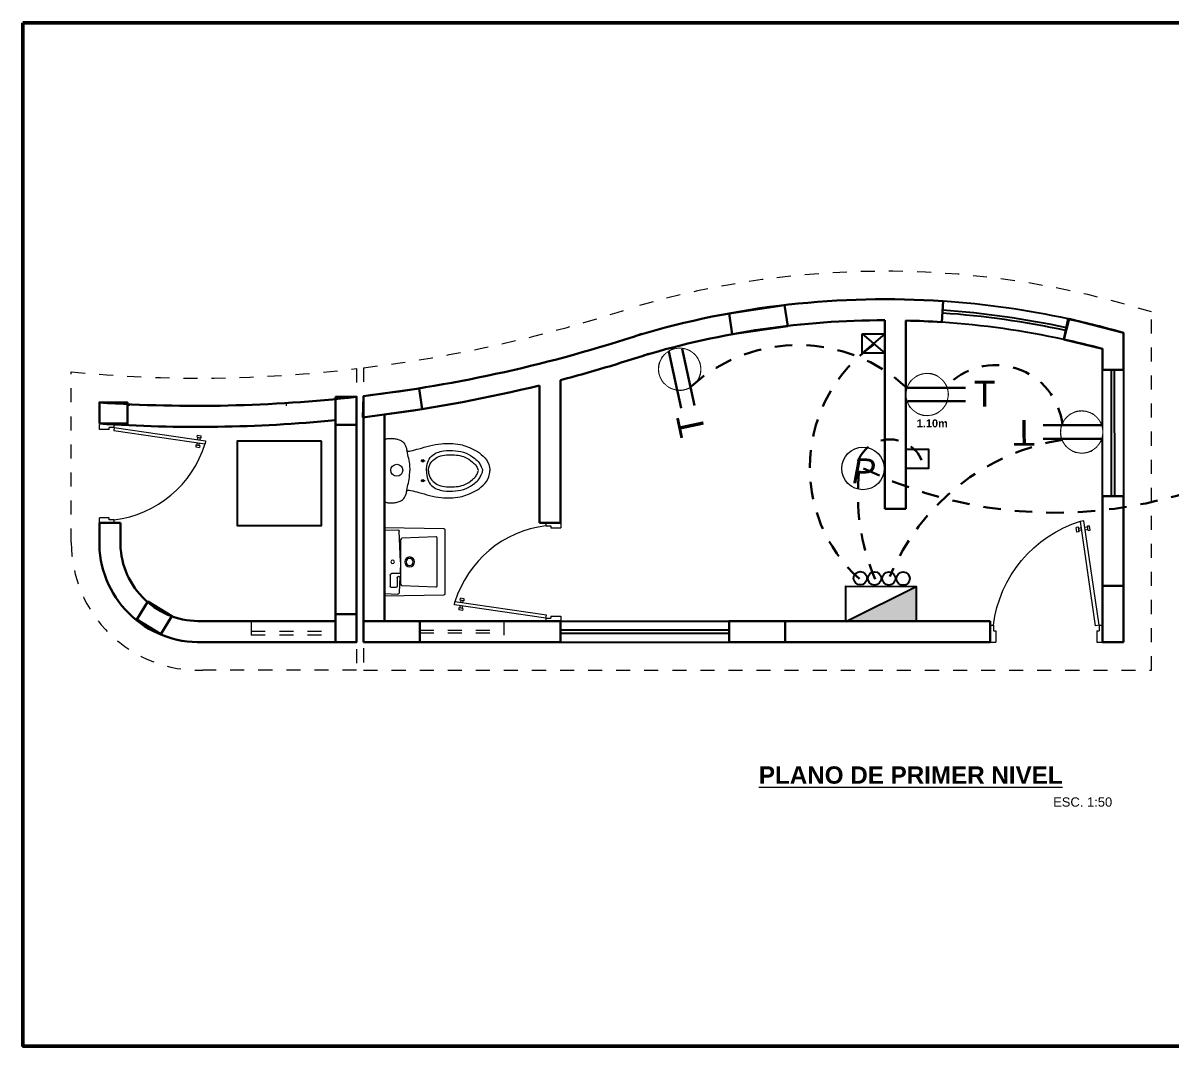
# Model space of a CAD drawing. Header units: millimetres. Extents: x 529.7 to 562.4, y 331.7 to 353.2.
# Drawn here: x 530.72 to 538.89, y 332.37 to 339.66 of the extents above; entities that cross this region are included whole.
import ezdxf
from ezdxf.enums import TextEntityAlignment as Align

# ---------------------------------------------------------------- set-up
doc = ezdxf.new("R2010")
doc.units = ezdxf.units.MM
doc.set_wipeout_variables(frame=1)
for name, pattern in [('CONTINUA', [0]), ('DASHED2', [0.375, 0.25, -0.125]), ('HIDDEN2', [0.1875, 0.125, -0.0625])]:
    doc.linetypes.add(name, pattern=pattern)
for name, color, linetype, lineweight in [('0_Pluma_Nº__1', 253, 'Continuous', 9), ('alumbrado exterior', 3, 'Continuous', 15), ('COLUMNAS 50', 32, 'Continuous', 70), ('Letras El', 9, 'Continuous', 5), ('letras sr', 7, 'Continuous', 5), ('Muros el', 144, 'Continuous', 60), ('Proyeccciones', 1, 'DASHED2', 18), ('Puertas El', 21, 'Continuous', 15), ('ROTULO', 253, 'Continuous', 0), ('Sanitarios el', 141, 'Continuous', 15), ('TOMACORRIENTE', 5, 'HIDDEN2', 30)]:
    doc.layers.add(name, color=color, linetype=linetype, lineweight=lineweight)
doc.layers.add('ALUMBRADO', color=1, linetype='Continuous')
doc.layers.add('IE-LEYENDA', color=142, linetype='Continuous')
doc.styles.add('ESC50', font='', dxfattribs={"height": 0.05})
doc.styles.add('Santa Rosa 1 50', font='trebuc.ttf')
doc.styles.add('style1', font='arial.ttf')
doc.styles.get('ESC50').set_extended_font_data('Arial', italic=True)

# ---------------------------------------------------------------- blocks, each defined once
blk = doc.blocks.new('puerta 1.00')
at = {"layer": 'Puertas El'}
for p, q in [((165.765, -11.935), (165.765, -11.885)), ((165.865, -11.935), (165.765, -11.935)), ((165.915, -11.915), (165.865, -11.915)), ((165.865, -11.935), (165.865, -11.915)), ((165.915, -11.915), (165.911, -11.945)), ((165.911, -11.945), (166.841, -12.08)), ((165.915, -11.915), (165.915, -11.885)), ((165.915, -11.915), (166.845, -12.051)), ((166.76, -12.013), (166.763, -11.993)), ((166.76, -12.013), (166.8, -12.019)), ((166.763, -11.993), (166.802, -11.999)), ((166.766, -12.039), (166.77, -12.014)), ((166.79, -12.017), (166.786, -12.042)), ((166.8, -12.019), (166.802, -11.999)), ((166.845, -12.051), (166.841, -12.08)), ((166.845, -12.051), (166.841, -12.08)), ((166.845, -12.051), (166.841, -12.08)), ((166.748, -12.092), (166.746, -12.112)), ((166.746, -12.112), (166.785, -12.118)), ((166.748, -12.092), (166.788, -12.098)), ((166.762, -12.069), (166.758, -12.093)), ((166.782, -12.072), (166.778, -12.096)), ((166.788, -12.098), (166.785, -12.118)), ((165.765, -12.855), (165.765, -12.835)), ((165.765, -12.885), (165.765, -12.835)), ((165.865, -12.835), (165.765, -12.835)), ((165.865, -12.855), (165.865, -12.835)), ((165.915, -12.855), (165.865, -12.855)), ((165.915, -12.885), (165.915, -12.855))]:
    blk.add_line(p, q, dxfattribs=at)
at = {"layer": 'Puertas El', "linetype": 'ByBlock'}
blk.add_arc((165.782, -11.755), 1.108, 276.8989, 342.9435, dxfattribs=at)
blk = doc.blocks.new('INODFLUX-P')
at = {"layer": 'Sanitarios el'}
for p, q in [((0, -0.2121), (0, 0.2126)), ((0.023, 0.2288), (0.0672, 0.2288)), ((0, 0.1438), (0, -0.0981)), ((0.2582, 0.0706), (0.2891, 0.0706)), ((0.2582, -0.071), (0.2891, -0.071)), ((0.023, -0.2282), (0.023, -0.2282)), ((0.023, -0.2282), (0.0672, -0.2282))]:
    blk.add_line(p, q, dxfattribs=at)
for centre, radius in [((0.0867, 0.0033), 0.0425), ((0.2717, 0.0706), 0.00872), ((0.2717, -0.071), 0.00872)]:
    blk.add_circle(centre, radius, dxfattribs=at)
for points in [[(0, 0.2126), (0.0044, 0.2213), (0.0135, 0.2274), (0.023, 0.2288)], [(0.0672, 0.2288), (0.0955, 0.223), (0.1264, 0.2081), (0.1445, 0.1864), (0.157, 0.1508), (0.1588, 0.1386)], [(0.1874, 0.1409), (0.2442, 0.1561), (0.3196, 0.1768), (0.4039, 0.1925), (0.4675, 0.1942), (0.5389, 0.1866), (0.5904, 0.1708), (0.6481, 0.1445), (0.701, 0.1046), (0.7429, 0.0445), (0.7506, -0.0003)], [(0.1579, 0.145), (0.1674, 0.1389), (0.1874, 0.1409)], [(0.2977, -0.0011), (0.3073, 0.0603), (0.3337, 0.1031), (0.3743, 0.1291), (0.42, 0.1406), (0.5047, 0.1425), (0.5802, 0.1255), (0.6419, 0.087), (0.6742, 0.0556), (0.6882, 0.0286), (0.6966, 0.0076), (0.6966, -0.0011)], [(0.1874, -0.1404), (0.2442, -0.1556), (0.3196, -0.1762), (0.4039, -0.192), (0.4675, -0.1937), (0.5389, -0.1861), (0.5904, -0.1703), (0.6481, -0.144), (0.701, -0.1041), (0.7429, -0.0439), (0.7506, 0.0009)], [(0.2977, -0.0011), (0.3073, -0.0624), (0.3337, -0.1052), (0.3743, -0.1312), (0.42, -0.1427), (0.5047, -0.1446), (0.5802, -0.1276), (0.6419, -0.0891), (0.6742, -0.0577), (0.6882, -0.0307), (0.6966, -0.0097), (0.6966, -0.0011)], [(0.0672, -0.2282), (0.0955, -0.2225), (0.1264, -0.2075), (0.1445, -0.1859), (0.157, -0.1503), (0.1588, -0.1381)], [(0.1579, -0.1444), (0.1674, -0.1384), (0.1874, -0.1404)], [(0, -0.2121), (0.0044, -0.2208), (0.0135, -0.2269), (0.023, -0.2282)]]:
    blk.add_spline(points, degree=3, dxfattribs=at)
for points, knots in [([(0.1588, 0.1386), (0.1623, 0.1223), (0.1698, 0.0871), (0.1777, 0.0409), (0.1792, 0.0109), (0.1796, 0.0003)], [0, 0, 0, 0, 0.0500478, 0.1080759, 0.1401372, 0.1401372, 0.1401372, 0.1401372]), ([(0.3131, -0.0011), (0.3106, 0.0471), (0.3384, 0.0711), (0.391, 0.1086), (0.4315, 0.1145), (0.5072, 0.1138), (0.5432, 0.1094), (0.5901, 0.088), (0.6081, 0.0754), (0.6383, 0.0517), (0.6458, 0.0447), (0.6554, 0.0285), (0.6616, 0.0158), (0.666, 0.0062), (0.6666, 0.0045), (0.6667, 0.0043)], [0, 0, 0, 0, 0.1299393, 0.1299393, 0.2598787, 0.2598787, 0.374754, 0.374754, 0.445792, 0.445792, 0.4942707, 0.4942707, 0.5266072, 0.5266072, 0.535214, 0.535214, 0.535214, 0.535214]), ([(0.1588, -0.1381), (0.1623, -0.1218), (0.1698, -0.0866), (0.1777, -0.0404), (0.1792, -0.0104), (0.1796, 0.0003)], [0, 0, 0, 0, 0.0500478, 0.1080759, 0.1401372, 0.1401372, 0.1401372, 0.1401372]), ([(0.3131, -0.0011), (0.3106, -0.0492), (0.3384, -0.0732), (0.391, -0.1107), (0.4315, -0.1166), (0.5072, -0.1159), (0.5432, -0.1115), (0.5901, -0.0901), (0.6081, -0.0775), (0.6383, -0.0539), (0.6458, -0.0468), (0.6554, -0.0306), (0.6616, -0.0179), (0.666, -0.0083), (0.6666, -0.0066), (0.6667, -0.0064)], [0, 0, 0, 0, 0.1299393, 0.1299393, 0.2598787, 0.2598787, 0.374754, 0.374754, 0.445792, 0.445792, 0.4942707, 0.4942707, 0.5266072, 0.5266072, 0.535214, 0.535214, 0.535214, 0.535214])]:
    blk.add_open_spline(points, degree=3, knots=knots, dxfattribs=at)
for points in [[(0.6667, 0.0043), (0.6667, 0.0041), (0.6667, 0.003), (0.6666, 0.0005)], [(0.6567, -0.0046), (0.6567, -0.0042), (0.6567, -0.0037), (0.6566, -0.0032)], [(0.6667, -0.0064), (0.6667, -0.0062), (0.6667, -0.0051), (0.6666, -0.0027)]]:
    blk.add_open_spline(points, degree=3, dxfattribs=at)
blk.add_point((0, 0), dxfattribs=at)
blk = doc.blocks.new('LAVAT1-P')
for p, q in [((-0.2254, 0), (-0.2295, -0.094)), ((0.2254, 0), (0.2295, -0.094)), ((0, -0.114), (-0.2199, -0.1044)), ((0, -0.114), (0.0814, -0.1105)), ((0.1054, -0.1094), (0.2199, -0.1044))]:
    blk.add_line(p, q)
at = {"color": 250}
for p, q in [((0.0838, -0.104), (0.0838, -0.0495)), ((0.0938, -0.0395), (0.1738, -0.0395)), ((0.1838, -0.0795), (0.1838, -0.0495)), ((0.1038, -0.104), (0.1038, -0.0995)), ((0.1138, -0.0895), (0.1738, -0.0895))]:
    blk.add_line(p, q, dxfattribs=at)
for points in [[(-0.2415, 0), (0.2415, 0), (0.2351, -0.4222, -0.409814), (0.2251, -0.432), (-0.2251, -0.432, -0.409814), (-0.2351, -0.4222)], [(-0.1679, -0.1236, -0.40154), (-0.1579, -0.114), (0.0738, -0.114), (0.1138, -0.114), (0.1579, -0.114, -0.40154), (0.1679, -0.1236), (0.1784, -0.3646, -0.427002), (0.1684, -0.375), (-0.1684, -0.375, -0.427002), (-0.1784, -0.3646)]]:
    blk.add_lwpolyline(points, format="xyb", close=True)
for centre, radius in [((0, -0.057), 0.0125), ((0, -0.178), 0.025)]:
    blk.add_circle(centre, radius, dxfattribs=at)
blk.add_circle((0, -0.178), 0.035)
for centre, start, end in [((0.0938, -0.0495), 90, 180), ((0.1738, -0.0495), 360, 90), ((0.1738, -0.0795), 270, 0), ((0.0738, -0.104), 270, 360), ((0.1138, -0.0995), 90, 180), ((0.1138, -0.104), 180, 270)]:
    blk.add_arc(centre, 0.01, start, end, dxfattribs=at)
for centre, start, end in [((-0.2195, -0.0944), 177.50973, 267.50973), ((0.2195, -0.0944), 272.49027, 2.49027)]:
    blk.add_arc(centre, 0.01, start, end)
blk = doc.blocks.new('Tomacorriente con puesta a tierra')
at = {"layer": 'TOMACORRIENTE'}
blk.add_lwpolyline([(0.111, 0.0379), (0.1065, 0.0493), (0.1007, 0.0601), (0.0939, 0.0703), (0.086, 0.0798), (0.0772, 0.0883), (0.0676, 0.0959), (0.0572, 0.1024), (0.0462, 0.1079), (0.0346, 0.1121), (0.0227, 0.1151), (0.0106, 0.1168), (-0.0017, 0.1173), (-0.014, 0.1165), (-0.0261, 0.1144), (-0.0379, 0.111), (-0.0493, 0.1065), (-0.0601, 0.1007), (-0.0703, 0.0939), (-0.0798, 0.086), (-0.0883, 0.0772), (-0.0959, 0.0676), (-0.1024, 0.0572), (-0.1079, 0.0462), (-0.1121, 0.0346), (-0.1151, 0.0227), (-0.1168, 0.0106), (-0.1173, -0.0017), (-0.1165, -0.014), (-0.1144, -0.0261), (-0.111, -0.0379), (-0.1065, -0.0493), (-0.1007, -0.0601), (-0.0939, -0.0703), (-0.086, -0.0798), (-0.0772, -0.0883), (-0.0676, -0.0959), (-0.0572, -0.1024), (-0.0462, -0.1079), (-0.0346, -0.1121), (-0.0227, -0.1151), (-0.0106, -0.1168), (0.0017, -0.1173), (0.014, -0.1165), (0.0261, -0.1144), (0.0379, -0.111), (0.0493, -0.1065), (0.0601, -0.1007), (0.0703, -0.0939), (0.0798, -0.086), (0.0883, -0.0772), (0.0959, -0.0676), (0.1024, -0.0572), (0.1079, -0.0462), (0.1121, -0.0346), (0.1151, -0.0227), (0.1168, -0.0106), (0.1173, 0.0017), (0.1165, 0.014), (0.1144, 0.0261)], close=True, dxfattribs=at)
at = {"layer": 'TOMACORRIENTE', "color": 5, "linetype": 'CONTINUA', "style": 'style1', "text_generation_flag": 4}
blk.add_text('T', height=0.1466, rotation=180, dxfattribs=at).set_placement((0.3906, -0.0687))
blk.add_wipeout([(0.111, 0.0379), (0.1065, 0.0493), (0.1007, 0.0601), (0.0939, 0.0703), (0.086, 0.0798), (0.0772, 0.0883), (0.0676, 0.0959), (0.0572, 0.1024), (0.0462, 0.1079), (0.0346, 0.1121), (0.0227, 0.1151), (0.0106, 0.1168), (-0.0017, 0.1173), (-0.014, 0.1165), (-0.0261, 0.1144), (-0.0379, 0.111), (-0.0493, 0.1065), (-0.0601, 0.1007), (-0.0703, 0.0939), (-0.0798, 0.086), (-0.0883, 0.0772), (-0.0959, 0.0676), (-0.1024, 0.0572), (-0.1079, 0.0462), (-0.1121, 0.0346), (-0.1151, 0.0227), (-0.1168, 0.0106), (-0.1173, -0.0017), (-0.1165, -0.014), (-0.1144, -0.0261), (-0.111, -0.0379), (-0.1065, -0.0493), (-0.1007, -0.0601), (-0.0939, -0.0703), (-0.086, -0.0798), (-0.0772, -0.0883), (-0.0676, -0.0959), (-0.0572, -0.1024), (-0.0462, -0.1079), (-0.0346, -0.1121), (-0.0227, -0.1151), (-0.0106, -0.1168), (0.0017, -0.1173), (0.014, -0.1165), (0.0261, -0.1144), (0.0379, -0.111), (0.0493, -0.1065), (0.0601, -0.1007), (0.0703, -0.0939), (0.0798, -0.086), (0.0883, -0.0772), (0.0959, -0.0676), (0.1024, -0.0572), (0.1079, -0.0462), (0.1121, -0.0346), (0.1151, -0.0227), (0.1168, -0.0106), (0.1173, 0.0017), (0.1165, 0.014), (0.1144, 0.0261)]).dxf.layer = 'TOMACORRIENTE'
at = {"layer": 'TOMACORRIENTE', "color": 5, "linetype": 'CONTINUA'}
for p, q in [((-0.1107, 0.0388), (0.2197, 0.0388)), ((-0.1107, -0.0388), (0.2197, -0.0388))]:
    blk.add_line(p, q, dxfattribs=at)
blk = doc.blocks.new('CAJ A DE PASO EMT')
at = {"layer": 'alumbrado exterior'}
blk.add_circle((0, 0), 0.202, dxfattribs=at)
at = {"layer": 'IE-LEYENDA', "color": 7, "style": 'ESC50'}
blk.add_text('P', height=0.235, dxfattribs=at).set_placement((0.006, -0.14), align=Align.CENTER)
blk = doc.blocks.new('TD ALUMBRADO 1')
at = {"layer": 'ALUMBRADO'}
h = blk.add_hatch(color=256, dxfattribs=at)
h.dxf.hatch_style = 1
h.paths.add_polyline_path([(-0.5, 0), (0, 0.25), (0, 0)])
at = {"layer": 'ALUMBRADO', "color": 5}
for points in [[(-0.5, 0), (0, 0.25), (0, 0), (-0.5, 0)], [(-0.5, 0), (-0.5, 0.25), (0, 0.25), (0, 0), (-0.5, 0)]]:
    blk.add_lwpolyline(points, dxfattribs=at)
for centre in [(-0.3965, 0.3074), (-0.295, 0.3065), (-0.1934, 0.3056), (-0.0919, 0.3047)]:
    blk.add_circle(centre, 0.0473, dxfattribs=at)

msp = doc.modelspace()

# ---------------------------------------------------------------- linework, layer by layer
at = {"lineweight": -3}
for p, q in [((538.411, 336.289), (538.411, 337.189)), ((538.476, 336.289), (538.476, 337.189)), ((538.496, 337.189), (538.4962, 336.289)), ((538.561, 337.189), (538.5612, 336.289))]:
    msp.add_line(p, q, dxfattribs=at)
for p, q in [((534.5511, 335.3987), (535.7511, 335.3987)), ((534.5511, 335.3362), (535.7511, 335.3362)), ((534.5511, 335.3112), (535.7511, 335.3112)), ((534.5511, 335.2487), (535.7511, 335.2487))]:
    msp.add_line(p, q)
at = {"color": 5}
for points in [[(536.6992, 337.4447), (536.8605, 337.4447), (536.8605, 337.3073), (536.6992, 337.3073)], [(537.0105, 336.6227), (537.1718, 336.6227), (537.1718, 336.4852), (537.0105, 336.4852)]]:
    msp.add_lwpolyline(points, close=True, dxfattribs=at)
for points in [[(536.6992, 337.4447), (536.8605, 337.3073)], [(536.8605, 337.4447), (536.6992, 337.3073)], [(532.8469, 336.6808), (532.2469, 336.6808), (532.2469, 336.0808), (532.8469, 336.0808), (532.8478, 336.6808)]]:
    msp.add_lwpolyline(points, dxfattribs=at)
at = {"lineweight": -3}
for radius in [6.1557, 6.0707, 6.0907, 6.0057]:
    msp.add_arc((536.8612, 331.5367), radius, 77.74392, 86.12832, dxfattribs=at)
at = {"layer": 'COLUMNAS 50', "linetype": 'Continuous', "lineweight": 30}
for points in [[(535.773, 337.4431), (535.7511, 337.5915), (536.1468, 337.65), (536.1687, 337.5016), (535.773, 337.4431)], [(538.1363, 337.4066), (538.1734, 337.5519), (538.561, 337.4531), (538.561, 337.189), (538.411, 337.189), (538.411, 337.339), (538.1363, 337.4066)], [(532.9469, 336.9969), (533.0969, 336.9969), (533.0969, 336.7969), (532.9469, 336.7969), (532.9469, 336.9969)], [(533.1421, 336.8507), (533.1469, 337.0027), (533.5432, 337.0573), (533.5637, 336.9087), (533.1421, 336.8507)], [(531.2645, 336.8065), (531.2645, 336.9565), (531.4645, 336.9565), (531.4645, 336.8065), (531.2645, 336.8065)], [(531.5315, 335.4102), (531.6103, 335.5378), (531.7805, 335.4328), (531.7017, 335.3051), (531.5315, 335.4102)], [(532.9469, 335.4487), (533.0969, 335.4487), (533.0969, 335.2487), (532.9469, 335.2487), (532.9469, 335.4487)], [(533.1469, 335.2487), (533.1469, 335.3987), (533.5469, 335.3987), (533.5469, 335.2487), (533.1469, 335.2487)], [(535.7511, 335.2487), (535.7511, 335.3987), (536.1511, 335.3987), (536.1511, 335.2487), (535.7511, 335.2487)]]:
    msp.add_lwpolyline(points, dxfattribs=at)
at = {"layer": 'COLUMNAS 50', "linetype": 'Continuous', "lineweight": 30, "elevation": 0}
msp.add_lwpolyline([(538.561, 335.2487), (538.411, 335.2487), (538.411, 335.6487), (538.561, 335.6487), (538.561, 335.2487)], dxfattribs=at)
at = {"layer": 'Muros el', "lineweight": 30, "ltscale": 0.05}
for p, q in [((537.2769, 337.6784), (537.2667, 337.5287)), ((536.8611, 337.5424), (536.8611, 336.1987)), ((537.0111, 337.5406), (537.0111, 336.1987)), ((538.168, 337.5521), (538.1361, 337.4055)), ((538.411, 337.189), (538.561, 337.189)), ((534.4011, 337.0787), (534.4011, 336.0987)), ((534.5511, 337.1168), (534.5511, 336.0987)), ((533.0969, 336.9969), (533.0969, 335.2487)), ((533.1469, 337.0027), (533.1469, 335.3987)), ((531.2645, 336.8061), (531.2645, 336.9565)), ((532.9469, 336.8303), (532.9469, 335.3987)), ((533.2969, 336.8704), (533.2969, 335.3987)), ((536.8611, 336.1987), (537.0111, 336.1987)), ((531.2645, 336.0995), (531.2645, 335.9759)), ((531.4145, 336.0995), (531.4145, 335.9418)), ((534.4011, 336.0987), (534.5511, 336.0987)), ((531.9951, 335.3987), (532.9469, 335.3987)), ((533.2969, 335.3987), (534.5511, 335.3987)), ((534.5511, 335.3987), (534.5511, 335.2487)), ((535.7511, 335.3987), (537.611, 335.3987)), ((535.7511, 335.3987), (535.7511, 335.2487)), ((537.611, 335.3987), (537.611, 335.2487)), ((531.9978, 335.2487), (533.0969, 335.2487)), ((533.1469, 335.2487), (534.5511, 335.2487)), ((535.7511, 335.2487), (537.611, 335.2487))]:
    msp.add_line(p, q, dxfattribs=at)
at = {"layer": 'Muros el', "lineweight": 30, "ltscale": 0.05, "elevation": 0}
for points in [[(538.561, 337.4531), (538.561, 337.189)], [(538.411, 337.339), (538.411, 337.189)], [(538.411, 336.289), (538.5612, 336.289), (538.561, 335.2487)], [(538.411, 336.289), (538.411, 335.2487)]]:
    msp.add_lwpolyline(points, dxfattribs=at)
at = {"layer": 'Muros el', "lineweight": 30, "ltscale": 0.05}
msp.add_lwpolyline([(531.2643, 336.0995), (531.4145, 336.0995)], dxfattribs=at)
for centre, radius, start, end in [((536.8612, 331.5367), 6.1557, 86.12832, 106.66212), ((536.8612, 331.5367), 6.0057, 90.00084, 106.64346), ((536.8612, 331.5367), 6.0057, 86.12832, 88.56967), ((536.8612, 331.5367), 6.1557, 73.97056, 77.74392), ((531.9598, 346.99), 10.0576, 276.77897, 288.37639), ((536.8612, 331.5367), 6.0057, 75.04534, 77.74392), ((531.9598, 346.99), 10.2076, 284.70636, 288.37639), ((531.9598, 346.99), 10.2076, 277.52738, 283.83758), ((531.9598, 346.99), 10.0576, 266.03637, 276.49221), ((531.9598, 346.99), 10.2076, 266.0947, 275.54984), ((531.9738, 335.9578), 0.7095, 178.54261, 271.93879), ((531.9738, 335.9578), 0.5595, 181.45739, 272.1833)]:
    msp.add_arc(centre, radius, start, end, dxfattribs=at)
at = {"layer": 'Proyeccciones', "color": 165, "linetype": 'DASHED2', "lineweight": 9, "ltscale": 0.4, "true_color": 0x5e67af}
for p, q in [((533.0969, 336.9308), (533.0969, 336.9969)), ((531.4783, 336.9335), (531.4783, 336.9439)), ((532.5969, 336.9316), (532.5969, 336.9526)), ((532.3469, 335.3987), (532.3469, 335.2487)), ((532.9469, 335.3987), (532.9469, 335.2487)), ((533.5469, 335.3987), (533.5469, 335.2487)), ((534.1469, 335.3987), (534.1469, 335.2487)), ((533.5469, 335.3337), (534.1469, 335.3337)), ((533.5469, 335.3137), (534.1469, 335.3137))]:
    msp.add_line(p, q, dxfattribs=at)
at = {"layer": 'Proyeccciones', "linetype": 'DASHED2', "lineweight": 9, "ltscale": 0.4}
for points in [[(533.1469, 337.2042), (533.1469, 335.0487), (538.761, 335.0487), (538.761, 337.6019, 0.148008), (535.0709, 337.6362, -0.050134)], [(531.0646, 337.1745, 0.054765), (533.0969, 337.1982), (533.0969, 335.0487), (532.001, 335.0487, -0.422995), (531.0643, 335.9578)]]:
    msp.add_lwpolyline(points, format="xyb", close=True, dxfattribs=at)
at = {"layer": 'Proyeccciones', "color": 165, "linetype": 'DASHED2', "lineweight": 9, "ltscale": 0.4, "true_color": 0x5e67af, "elevation": 0}
for points in [[(532.3469, 335.3269), (532.9469, 335.3269)], [(532.3469, 335.2997), (532.9469, 335.2997)]]:
    msp.add_lwpolyline(points, dxfattribs=at)
at = {"layer": 'TOMACORRIENTE'}
for centre, radius, start, end in [((537.3955, 336.4929), 1.0693, 125.12694, 227.95779), ((536.8975, 336.4473), 0.2461, 23.5502, 161.2338), ((538.196, 336.2975), 1.5272, 173.49957, 203.15467)]:
    msp.add_arc(centre, radius, start, end, dxfattribs=at)

# ---------------------------------------------------------------- block references
at = {"color": 4, "xscale": 0.6999999999999533, "yscale": 0.6999999999999533, "zscale": 0.6999999999999533}
msp.add_blockref('puerta 1.00', (415.2289, 345.119), dxfattribs=at)
at = {"color": 4}
for p, xscale, yscale, zscale, rotation in [((650.5868, 327.0792), 0.6999999999999533, 0.6999999999999533, 0.6999999999999533, 180), ((547.919, 202.6365), -0.799999999999971, 0.799999999999971, 0.799999999999971, 270)]:
    msp.add_blockref('puerta 1.00', p, dxfattribs=dict(at, xscale=xscale, yscale=yscale, zscale=zscale, rotation=rotation))
at = {"layer": 'alumbrado exterior', "xscale": 0.75, "yscale": 0.75, "zscale": 0.75}
msp.add_blockref('CAJ A DE PASO EMT', (536.7053, 336.4863), dxfattribs=at)
at = {"layer": 'ROTULO', "xscale": 1.002725831249997, "yscale": 1.002725831249997, "zscale": 1.002725831249997, "rotation": 359.9947611938667}
msp.add_blockref('TD ALUMBRADO 1', (537.0834, 335.3954), dxfattribs=at)
at = {"layer": 'Sanitarios el', "extrusion": (0, 0, -1), "xscale": -1, "zscale": -1}
msp.add_blockref('INODFLUX-P', (-533.2969, 336.4704), dxfattribs=at)
at = {"layer": 'Sanitarios el', "ltscale": 0.6, "xscale": -1, "rotation": 90}
msp.add_blockref('LAVAT1-P', (533.2969, 335.8204), dxfattribs=at)

# ---------------------------------------------------------------- texts
at = {"layer": 'letras sr', "attachment_point": 1, "style": 'Santa Rosa 1 50'}
for s, width, heights, insert, char_height in [('{\\fSwis721 Ex BT|b1|i0|c0|p34;\\H0.88139x;\\LPLANO DE PRIMER NIVEL}', 3.398746, [0.3444], (535.9635, 334.3628), 0.14), ('{\\fSwis721 Ex BT|b0|i0|c0|p34;\\H0.88139x;ESC. 1:50}', 2.143336, [0.1824], (538.0601, 334.1416), 0.075)]:
    msp.add_mtext_dynamic_manual_height_columns(s, width=width, gutter_width=0.5, heights=heights, dxfattribs=dict(at, insert=insert, char_height=char_height))

# ---------------------------------------------------------------- next in the draw order: block references
at = {"layer": 'TOMACORRIENTE', "yscale": 1.25, "zscale": 1.25}
for p, xscale, rotation in [((535.3992, 337.1938), -1.25, 101.9764741123266), ((537.1622, 337.0134), 1.25, 0.01984886005366119), ((538.2638, 336.7459), 1.25, 180.0198488600536)]:
    msp.add_blockref('Tomacorriente con puesta a tierra', p, dxfattribs=dict(at, xscale=xscale, rotation=rotation))

# ---------------------------------------------------------------- next in the draw order: linework, layer by layer
at = {"layer": '0_Pluma_Nº__1', "color": 30, "lineweight": 50, "true_color": 0xf8991e}
msp.add_lwpolyline([(530.7199, 339.6619), (543.9337, 339.6619), (543.9337, 332.3692), (530.7199, 332.3692)], close=True, dxfattribs=at)
at = {"layer": 'TOMACORRIENTE'}
for centre, radius, start, end in [((536.2435, 336.2343), 1.1324, 46.5668, 132.14791), ((537.6509, 336.7451), 0.4782, 6.14324, 137.54394), ((538.0767, 339.292), 3.1216, 244.00574, 311.48098), ((538.3938, 335.0894), 1.6239, 99.42631, 157.27705)]:
    msp.add_arc(centre, radius, start, end, dxfattribs=at)

# ---------------------------------------------------------------- next in the draw order: texts
at = {"layer": 'Letras El', "color": 5, "insert": (537.088, 336.836), "char_height": 0.056, "attachment_point": 1, "style": 'Santa Rosa 1 50'}
msp.add_mtext_dynamic_manual_height_columns('{\\fSwis721 Ex BT|b1|i0|c0|p34;1.10m}', width=0.748475, gutter_width=1, heights=[0], dxfattribs=at)

doc.saveas('drawing.dxf')
